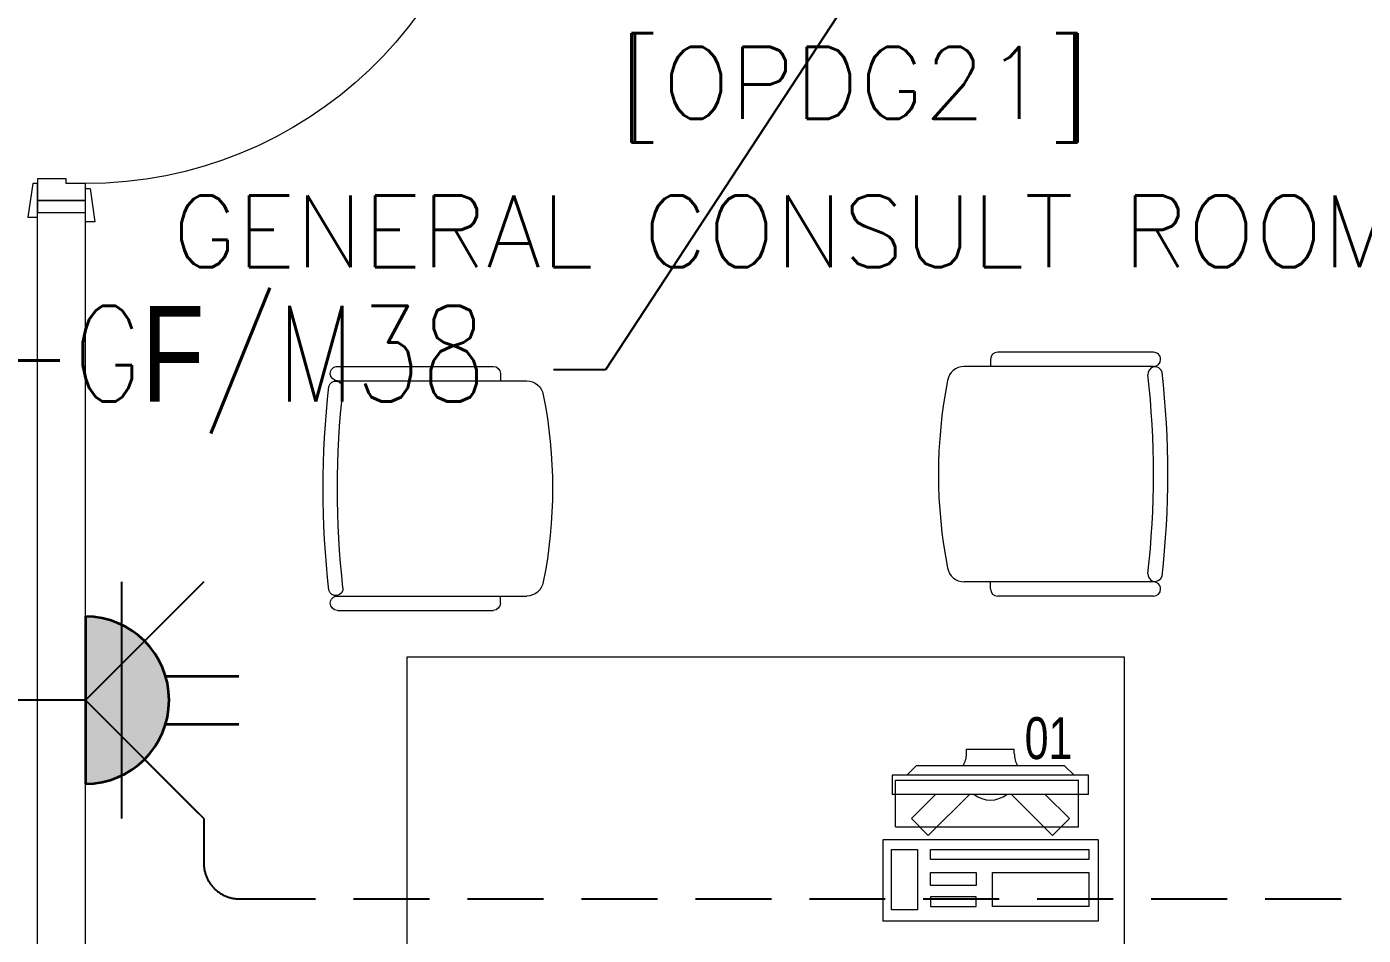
# Model space of a CAD drawing. Header units: inches. Extents: x -12418 to 57169, y -29325 to 19878.
# Drawn here: x 19575 to 22368, y -12649 to -10749 of the extents above; entities that cross this region are included whole.
import ezdxf
from ezdxf import colors
from ezdxf.entities.mleader import LeaderData, LeaderLine
from ezdxf.enums import TextEntityAlignment as Align
from ezdxf.math import Vec2, Vec3

# ---------------------------------------------------------------- set-up
doc = ezdxf.new("R2010")
doc.units = ezdxf.units.IN
doc.header["$LTSCALE"] = 25
doc.header["$MEASUREMENT"] = 0
doc.linetypes.add('DASHDOT', pattern=[25.4, 12.7, -6.35, 0, -6.35])
doc.linetypes.add('HIDDEN', pattern=[9.525, 6.35, -3.175])
doc.layers.get('0').update_dxf_attribs({"color": 8})
doc.layers.get('Defpoints').update_dxf_attribs({"color": 8})
for name, color, linetype, lineweight in [('00-Ground Floor$0$72_EGR_BASE_TEXT', 252, 'Continuous', 5), ('00-Ground Floor$0$72_EGR_EQP_TAG', 142, 'Continuous', 5), ('00-Ground Floor$0$LOADING', 253, 'Continuous', 5), ('00-Ground Floor$0$Walls', 251, 'Continuous', 5), ('00-Ground Floor$0$Wooden Joinery', 251, 'Continuous', 5), ('E-LITE-CIRC @ 100', 6, 'Continuous', 25), ('E-LITE-CLNG-CNDT', 6, 'DASHDOT', 35), ('E-LITE-EXIT-NUMB', 6, 'Continuous', 25), ('E-POWR-FLOR-CNDT', 6, 'HIDDEN', 25), ('E-POWR-WALL @ 100', 4, 'Continuous', 35)]:
    doc.layers.add(name, color=color, linetype=linetype, lineweight=lineweight)
doc.styles.add('00-Ground Floor$0$SIMPLEX', font='SIMPLEX.shx', dxfattribs={"height": 150})
doc.styles.add('00-Ground Floor$0$X3G_ENTITY_257CFD', font='swisscl.ttf', dxfattribs={"height": 200})
doc.styles.add('DC_Simplex', font='SIMPLEX.shx', dxfattribs={"width": 0.7})

# ---------------------------------------------------------------- blocks, each defined once
blk = doc.blocks.new('00-Ground Floor$0$A$C72370EFE')
at = {"layer": '00-Ground Floor$0$Wooden Joinery'}
for p, q in [((-0.01, -0.04), (-0.02, -0.04)), ((-0.01, -0.03), (-0.01, -0.07)), ((0, -0.03), (-0.01, -0.03)), ((0.04, -0.03), (0.05, -0.03)), ((0.05, -0.03), (0.05, -0.07)), ((0.05, -0.04), (0.06, -0.04)), ((-0.05, -0.07), (-0.05, -0.16)), ((-0.03, -0.07), (-0.03, -0.16)), ((-0.01, -0.06), (-0.02, -0.06)), ((0, -0.07), (-0.01, -0.07)), ((0.04, -0.07), (0.05, -0.07)), ((0.05, -0.06), (0.06, -0.06)), ((0.07, -0.07), (0.07, -0.16)), ((0.09, -0.07), (0.09, -0.16)), ((-0.01, -0.17), (-0.02, -0.17)), ((-0.01, -0.19), (-0.02, -0.19)), ((-0.01, -0.17), (-0.01, -0.19)), ((0.05, -0.17), (0.06, -0.17)), ((0.05, -0.17), (0.05, -0.19)), ((0.05, -0.19), (0.06, -0.19))]:
    blk.add_line(p, q, dxfattribs=at)
for centre, radius, start, end in [((-0.02, -0.07), 0.03, 90, 180), ((0.06, -0.07), 0.03, 0, 90), ((-0.02, -0.07), 0.01, 90, 180), ((0.06, -0.07), 0.01, 0, 90), ((-0.02, -0.16), 0.03, 180, 270), ((-0.02, -0.16), 0.01, 180, 270), ((0.06, -0.16), 0.01, 270, 0), ((0.06, -0.16), 0.03, 270, 0)]:
    blk.add_arc(centre, radius, start, end, dxfattribs=at)
blk = doc.blocks.new('00-Ground Floor$0$A$C5DAD61B4')
at = {"layer": '00-Ground Floor$0$Wooden Joinery'}
for points in [[(80, 959.1), (80, 969.1), (10, 979.1), (10, 959.1)], [(940, 959.1), (940, 969.1), (1010, 979.1), (1010, 959.1)], [(70, 859.1), (70, 849.1), (0, 839.1), (0, 859.1)], [(120, 859.1), (120, 0), (80, 0), (80, 859.1)], [(950, 859.1), (950, 849.1), (1020, 839.1), (1020, 859.1)]]:
    blk.add_lwpolyline(points, close=True, dxfattribs=at)
for points in [[(45, 859.1), (45, 959.1), (20, 959.1), (20, 859.1), (45, 859.1)], [(45, 859.1), (80, 859.1), (80, 899.1), (90, 899.1), (90, 959.1), (45, 959.1), (45, 859.1)], [(975, 859.1), (940, 859.1), (940, 899.1), (930, 899.1), (930, 959.1), (975, 959.1), (975, 859.1)], [(975, 859.1), (975, 959.1), (1000, 959.1), (1000, 859.1), (975, 859.1)]]:
    blk.add_lwpolyline(points, dxfattribs=at)
blk.add_arc((80, 859.1), 860, 272.666, 0, dxfattribs=at)
at = {"layer": '00-Ground Floor$0$Wooden Joinery', "xscale": 999.9999999998854, "yscale": 999.9999999998854, "zscale": 999.9999999998854, "rotation": 180}
blk.add_blockref('00-Ground Floor$0$A$C72370EFE', (120, 0), dxfattribs=at)
blk = doc.blocks.new('00-Ground Floor$0$GF21016-P')
at = {"layer": '00-Ground Floor$0$LOADING', "extrusion": (-1.24384e-09, -1.20261e-09, -1)}
for p, q in [((0.0128, 0.0179), (0.0128, 0.4136)), ((0.4628, 0.0179), (0.4628, 0.4136)), ((-0.0172, 0.0179), (-0.0172, 0.3435)), ((-0.0022, 0.3585), (0.0128, 0.3585)), ((0.4778, 0.3585), (0.4628, 0.3585)), ((0.4928, 0.0179), (0.4928, 0.3435)), ((0.4778, 0.0029), (0.4778, 0.0029))]:
    blk.add_line(p, q, dxfattribs=at)
for centre, radius, start, end in [((-0.0478, 0.4136), 0.035, 0, 80.6557), ((-0.2378, -0.5362), 1.0036, 78.7568, 101.2432), ((-0.4278, 0.4136), 0.035, 99.3443, 180), ((0.0022, 0.3435), 0.015, 0, 90), ((-0.4778, 0.3435), 0.015, 90, 180), ((-0.0284, 0.0145), 0.015, 284.3864, 95.5209), ((-0.2378, 1.8928), 1.8749, 263.6341, 276.3659), ((-0.4471, 0.0145), 0.015, 84.4791, 255.6136), ((0.0022, 0.0179), 0.015, 270, 0), ((0.0022, 0.0179), 0.015, 180, 270), ((-0.2378, 1.8734), 1.8855, 263.5119, 276.4881), ((-0.4778, 0.0179), 0.015, 270, 0), ((-0.4778, 0.0179), 0.015, 180, 270)]:
    blk.add_arc(centre, radius, start, end, dxfattribs=at)
blk = doc.blocks.new('00-Ground Floor$0$ITCWLS1-P')
at = {"layer": '00-Ground Floor$0$LOADING'}
for p, q in [((-0.17, 0.45), (-0.17, 0)), ((-0.17, 0.45), (0, 0.45)), ((0, 0.45), (0, 0)), ((-0.2651, 0.43, 0), (-0.3051, 0.43, 0)), ((-0.3051, 0.43, 0), (-0.3051, 0.02, 0)), ((-0.2651, 0.43, 0), (-0.2651, 0.02, 0)), ((-0.1496, 0.4305), (-0.1291, 0.4305)), ((-0.1291, 0.4305), (-0.1291, 0.4089)), ((-0.3251, 0.38, 0), (-0.3051, 0.4, 0)), ((-0.197, 0.4094), (-0.295, 0.4094)), ((-0.295, 0.0264), (-0.295, 0.4094)), ((-0.197, 0.0264), (-0.197, 0.4094)), ((-0.3251, 0.38, 0), (-0.3251, 0.07, 0)), ((-0.3503, 0.275), (-0.3596, 0.275)), ((-0.3596, 0.175), (-0.3596, 0.275)), ((-0.3503, 0.175), (-0.3596, 0.175)), ((-0.3251, 0.07, 0), (-0.3051, 0.05, 0)), ((-0.3051, 0.02, 0), (-0.2651, 0.02, 0)), ((-0.197, 0.0264), (-0.295, 0.0264)), ((-0.17, 0), (0, 0))]:
    blk.add_line(p, q, dxfattribs=at)
at = {"layer": '00-Ground Floor$0$LOADING', "extrusion": (2.48281e-10, 3.18408e-10, -1)}
for p, q in [((-0.2651, 0.3395), (-0.2144, 0.3902)), ((-0.1791, 0.3548), (-0.2144, 0.3902)), ((-0.2651, 0.2688), (-0.1791, 0.3548))]:
    blk.add_line(p, q, dxfattribs=at)
at = {"layer": '00-Ground Floor$0$LOADING', "extrusion": (2.48281e-10, -3.18408e-10, -1)}
for p, q in [((-0.2651, 0.1812), (-0.1791, 0.0952)), ((-0.2651, 0.1105), (-0.2144, 0.0598)), ((-0.1791, 0.0952), (-0.2144, 0.0598))]:
    blk.add_line(p, q, dxfattribs=at)
at = {"layer": '00-Ground Floor$0$LOADING'}
for points in [[(-0.1291, 0.4089), (-0.1291, 0.1), (-0.1496, 0.1), (-0.1496, 0.4305)], [(-0.1496, 0.1), (-0.1496, 0.1), (-0.1496, 0.1), (-0.1496, 0.1), (-0.1496, 0.1), (-0.1496, 0.1), (-0.1496, 0.1), (-0.1496, 0.1), (-0.1496, 0.1)], [(-0.1496, 0.1), (-0.1496, 0.1), (-0.1496, 0.1), (-0.1496, 0.1), (-0.1496, 0.1), (-0.1496, 0.1), (-0.1496, 0.1), (-0.1496, 0.1), (-0.1496, 0.1), (-0.1496, 0.1), (-0.1496, 0.1), (-0.1496, 0.1), (-0.1496, 0.1), (-0.1496, 0.1), (-0.1496, 0.1), (-0.1496, 0.1), (-0.1496, 0.1), (-0.1496, 0.1)], [(-0.1496, 0.1), (-0.1496, 0.1), (-0.1496, 0.1), (-0.1496, 0.1), (-0.1496, 0.1), (-0.1496, 0.1), (-0.1496, 0.1), (-0.1496, 0.1), (-0.1496, 0.1), (-0.1496, 0.1)], [(-0.1496, 0.1), (-0.1496, 0.1), (-0.1496, 0.1), (-0.1496, 0.1), (-0.1496, 0.1), (-0.1496, 0.1), (-0.1496, 0.1)], [(-0.1496, 0.1), (-0.1496, 0.1), (-0.1496, 0.1), (-0.1496, 0.1), (-0.1496, 0.1), (-0.1496, 0.1), (-0.1496, 0.1), (-0.1496, 0.1), (-0.1496, 0.1), (-0.1496, 0.1)], [(-0.1496, 0.1), (-0.1496, 0.1), (-0.1496, 0.1), (-0.1496, 0.1), (-0.1496, 0.1), (-0.1496, 0.1), (-0.1496, 0.1), (-0.1496, 0.1), (-0.1496, 0.1), (-0.1496, 0.1), (-0.1496, 0.1), (-0.1496, 0.1), (-0.1496, 0.1), (-0.1496, 0.1), (-0.1496, 0.1)], [(-0.1496, 0.1), (-0.1496, 0.1), (-0.1496, 0.1), (-0.1496, 0.1), (-0.1496, 0.1), (-0.1496, 0.1), (-0.1496, 0.1), (-0.1496, 0.1), (-0.1496, 0.1), (-0.1496, 0.1)], [(-0.1496, 0.1), (-0.1496, 0.1), (-0.1496, 0.1), (-0.1496, 0.1), (-0.1496, 0.1), (-0.1496, 0.1), (-0.1496, 0.1), (-0.1496, 0.1), (-0.1496, 0.1), (-0.1496, 0.1)], [(-0.1496, 0.1), (-0.1496, 0.1), (-0.1496, 0.1), (-0.1496, 0.1), (-0.1496, 0.1), (-0.1496, 0.1), (-0.1496, 0.1), (-0.1496, 0.1), (-0.1496, 0.1), (-0.1496, 0.1), (-0.1496, 0.1), (-0.1496, 0.1), (-0.1496, 0.1), (-0.1496, 0.1), (-0.1496, 0.1), (-0.1496, 0.1), (-0.1496, 0.1), (-0.1496, 0.1), (-0.1496, 0.1), (-0.1496, 0.1), (-0.1496, 0.1), (-0.1496, 0.1), (-0.1496, 0.1), (-0.1496, 0.1), (-0.1496, 0.1), (-0.1496, 0.1), (-0.1496, 0.1), (-0.1496, 0.1), (-0.1496, 0.1), (-0.1496, 0.1), (-0.1496, 0.1), (-0.1496, 0.1), (-0.1496, 0.1), (-0.1496, 0.1), (-0.1496, 0.1), (-0.1496, 0.1), (-0.1496, 0.1), (-0.1496, 0.1), (-0.1496, 0.1), (-0.1496, 0.1), (-0.1496, 0.1), (-0.1496, 0.1), (-0.1496, 0.1), (-0.1496, 0.1), (-0.1496, 0.1), (-0.1496, 0.1), (-0.1496, 0.1), (-0.1496, 0.1), (-0.1496, 0.1), (-0.1496, 0.1), (-0.1496, 0.1), (-0.1496, 0.1), (-0.1496, 0.1), (-0.1496, 0.1)], [(-0.1496, 0.1), (-0.1496, 0.1), (-0.1496, 0.1), (-0.1496, 0.1), (-0.1496, 0.1), (-0.1496, 0.1), (-0.1496, 0.1), (-0.1496, 0.1), (-0.1496, 0.1), (-0.1496, 0.1), (-0.1496, 0.1), (-0.1496, 0.1), (-0.1496, 0.1), (-0.1496, 0.1), (-0.1496, 0.1), (-0.1496, 0.1), (-0.1496, 0.1), (-0.1496, 0.1), (-0.1496, 0.1), (-0.1496, 0.1), (-0.1496, 0.1), (-0.1496, 0.1), (-0.1496, 0.1), (-0.1496, 0.1), (-0.1496, 0.1), (-0.1496, 0.1), (-0.1496, 0.1), (-0.1496, 0.1), (-0.1496, 0.1), (-0.1496, 0.1), (-0.1496, 0.1), (-0.1496, 0.1), (-0.1496, 0.1), (-0.1496, 0.1), (-0.1496, 0.1), (-0.1496, 0.1), (-0.1496, 0.1), (-0.1496, 0.1), (-0.1496, 0.1), (-0.1496, 0.1), (-0.1496, 0.1), (-0.1496, 0.1), (-0.1496, 0.1), (-0.1496, 0.1), (-0.1496, 0.1), (-0.1496, 0.1), (-0.1496, 0.1), (-0.1496, 0.1), (-0.1496, 0.1), (-0.1496, 0.1), (-0.1496, 0.1), (-0.1496, 0.1), (-0.1496, 0.1), (-0.1496, 0.1), (-0.1496, 0.1), (-0.1496, 0.1), (-0.1496, 0.1), (-0.1496, 0.1), (-0.1496, 0.1), (-0.1496, 0.1), (-0.1496, 0.1), (-0.1496, 0.1), (-0.1496, 0.1), (-0.1496, 0.1), (-0.1496, 0.1), (-0.1496, 0.1), (-0.1496, 0.1), (-0.1496, 0.1), (-0.1496, 0.1), (-0.1496, 0.1), (-0.1496, 0.1), (-0.1496, 0.1), (-0.1496, 0.1), (-0.1496, 0.1), (-0.1496, 0.1), (-0.1496, 0.1), (-0.1496, 0.1), (-0.1496, 0.1), (-0.1496, 0.1), (-0.1496, 0.1), (-0.1496, 0.1), (-0.1496, 0.1), (-0.1496, 0.1), (-0.1496, 0.1), (-0.1496, 0.1), (-0.1496, 0.1), (-0.1496, 0.1), (-0.1496, 0.1), (-0.1496, 0.1)], [(-0.1496, 0.1), (-0.1496, 0.1), (-0.1496, 0.1), (-0.1496, 0.1), (-0.1496, 0.1), (-0.1496, 0.1), (-0.1496, 0.1), (-0.1496, 0.1), (-0.1496, 0.1), (-0.1496, 0.1), (-0.1496, 0.1), (-0.1496, 0.1)], [(-0.1496, 0.1), (-0.1496, 0.1), (-0.1496, 0.1), (-0.1496, 0.1), (-0.1496, 0.1), (-0.1496, 0.1), (-0.1496, 0.1)], [(-0.1496, 0.1), (-0.1496, 0.1), (-0.1496, 0.1), (-0.1496, 0.1), (-0.1496, 0.1), (-0.1496, 0.1), (-0.1496, 0.1), (-0.1496, 0.1), (-0.1496, 0.1), (-0.1496, 0.1), (-0.1496, 0.1), (-0.1496, 0.1), (-0.1496, 0.1), (-0.1496, 0.1), (-0.1496, 0.1), (-0.1496, 0.1), (-0.1496, 0.1)], [(-0.1496, 0.1), (-0.1496, 0.1), (-0.1496, 0.1), (-0.1496, 0.1), (-0.1496, 0.1), (-0.1496, 0.1), (-0.1496, 0.1), (-0.1496, 0.1), (-0.1496, 0.1), (-0.1496, 0.1), (-0.1496, 0.1), (-0.1496, 0.1), (-0.1496, 0.1), (-0.1496, 0.1), (-0.1496, 0.1), (-0.1496, 0.1), (-0.1496, 0.1), (-0.1496, 0.1), (-0.1496, 0.1), (-0.1496, 0.1), (-0.1496, 0.1), (-0.1496, 0.1), (-0.1496, 0.1), (-0.1496, 0.1), (-0.1496, 0.1), (-0.1496, 0.1), (-0.1496, 0.1), (-0.1496, 0.1), (-0.1496, 0.1), (-0.1496, 0.1), (-0.1496, 0.1), (-0.1496, 0.1), (-0.1496, 0.1), (-0.1496, 0.1), (-0.1496, 0.1), (-0.1496, 0.1), (-0.1496, 0.1), (-0.1496, 0.1), (-0.1496, 0.1), (-0.1496, 0.1), (-0.1496, 0.1), (-0.1496, 0.1), (-0.1496, 0.1), (-0.1496, 0.1), (-0.1496, 0.1), (-0.1496, 0.1), (-0.1496, 0.1), (-0.1496, 0.1), (-0.1496, 0.1), (-0.1496, 0.1), (-0.1496, 0.1), (-0.1496, 0.1), (-0.1496, 0.1), (-0.1496, 0.1), (-0.1496, 0.1), (-0.1496, 0.1), (-0.1496, 0.1), (-0.1496, 0.1), (-0.1496, 0.1), (-0.1496, 0.1), (-0.1496, 0.1), (-0.1496, 0.1), (-0.1496, 0.1), (-0.1496, 0.1), (-0.1496, 0.1), (-0.1496, 0.1), (-0.1496, 0.1), (-0.1496, 0.1), (-0.1496, 0.1), (-0.1496, 0.1), (-0.1496, 0.1), (-0.1496, 0.1), (-0.1496, 0.1), (-0.1496, 0.1), (-0.1496, 0.1), (-0.1496, 0.1), (-0.1496, 0.1), (-0.1496, 0.1), (-0.1496, 0.1), (-0.1496, 0.1), (-0.1496, 0.1), (-0.1496, 0.1), (-0.1496, 0.1), (-0.1496, 0.1), (-0.1496, 0.1), (-0.1496, 0.1), (-0.1496, 0.1), (-0.1496, 0.1), (-0.1496, 0.1), (-0.1496, 0.1), (-0.1496, 0.1), (-0.1496, 0.1), (-0.1496, 0.1), (-0.1496, 0.1), (-0.1496, 0.1), (-0.1496, 0.1), (-0.1496, 0.1), (-0.1496, 0.1), (-0.1496, 0.1), (-0.1496, 0.1), (-0.1496, 0.1), (-0.1496, 0.1), (-0.1496, 0.1), (-0.1496, 0.1), (-0.1496, 0.1), (-0.1496, 0.1), (-0.1496, 0.1), (-0.1496, 0.1), (-0.1496, 0.1), (-0.1496, 0.1), (-0.1496, 0.1)], [(-0.1496, 0.1), (-0.1496, 0.1), (-0.1496, 0.1), (-0.1496, 0.1), (-0.1496, 0.1), (-0.1496, 0.1), (-0.1496, 0.1), (-0.1496, 0.1)]]:
    blk.add_lwpolyline(points, dxfattribs=at)
for points in [[(-0.1019, 0.4305), (-0.0304, 0.4305), (-0.0304, 0.2294), (-0.1019, 0.2294)], [(-0.1019, 0.1954), (-0.0747, 0.1954), (-0.0747, 0.1), (-0.1019, 0.1)], [(-0.0304, 0.1954), (-0.0508, 0.1954), (-0.0508, 0.1), (-0.0304, 0.1)], [(-0.1496, 0.1), (-0.1496, 0.1), (-0.1496, 0.1), (-0.1496, 0.1), (-0.1496, 0.1), (-0.1496, 0.1), (-0.1496, 0.1), (-0.1496, 0.1), (-0.1496, 0.1), (-0.1496, 0.1), (-0.1496, 0.1), (-0.1496, 0.1), (-0.1496, 0.1), (-0.1496, 0.1), (-0.1496, 0.1), (-0.1496, 0.1), (-0.1496, 0.1), (-0.1496, 0.1), (-0.1496, 0.1), (-0.1496, 0.1), (-0.1496, 0.1), (-0.1496, 0.1), (-0.1496, 0.1), (-0.1496, 0.1), (-0.1496, 0.1), (-0.1496, 0.1), (-0.1496, 0.1), (-0.1496, 0.1), (-0.1496, 0.1), (-0.1496, 0.1), (-0.1496, 0.1), (-0.1496, 0.1), (-0.1496, 0.1), (-0.1496, 0.1), (-0.1496, 0.1), (-0.1496, 0.1), (-0.1496, 0.1), (-0.1496, 0.1), (-0.1496, 0.1), (-0.1496, 0.1), (-0.1496, 0.1), (-0.1496, 0.1), (-0.1496, 0.1), (-0.1496, 0.1), (-0.1496, 0.1), (-0.1496, 0.1), (-0.1496, 0.1), (-0.1496, 0.1), (-0.1496, 0.1), (-0.1496, 0.1), (-0.1496, 0.1), (-0.1496, 0.1), (-0.1496, 0.1), (-0.1496, 0.1), (-0.1496, 0.1), (-0.1496, 0.1), (-0.1496, 0.1), (-0.1496, 0.1), (-0.1496, 0.1), (-0.1496, 0.1), (-0.1496, 0.1), (-0.1496, 0.1), (-0.1496, 0.1), (-0.1496, 0.1), (-0.1496, 0.1), (-0.1496, 0.1), (-0.1496, 0.1), (-0.1496, 0.1), (-0.1496, 0.1), (-0.1496, 0.1), (-0.1496, 0.1), (-0.1496, 0.1), (-0.1496, 0.1), (-0.1496, 0.1), (-0.1496, 0.1), (-0.1496, 0.1), (-0.1496, 0.1), (-0.1496, 0.1), (-0.1496, 0.1), (-0.1496, 0.1), (-0.1496, 0.1), (-0.1496, 0.1), (-0.1496, 0.1), (-0.1496, 0.1), (-0.1496, 0.1), (-0.1496, 0.1), (-0.1496, 0.1), (-0.1496, 0.1), (-0.1496, 0.1), (-0.1496, 0.1), (-0.1496, 0.1), (-0.1496, 0.1), (-0.1496, 0.1), (-0.1496, 0.1), (-0.1496, 0.1), (-0.1496, 0.1), (-0.1496, 0.1), (-0.1496, 0.1), (-0.1496, 0.1), (-0.1496, 0.1), (-0.1496, 0.1), (-0.1496, 0.1), (-0.1496, 0.1), (-0.1496, 0.1), (-0.1496, 0.1), (-0.1496, 0.1), (-0.1496, 0.1), (-0.1496, 0.1), (-0.1496, 0.1), (-0.1496, 0.1), (-0.1496, 0.1), (-0.1496, 0.1), (-0.1496, 0.1), (-0.1496, 0.1), (-0.1496, 0.1), (-0.1496, 0.1), (-0.1496, 0.1), (-0.1496, 0.1), (-0.1496, 0.1), (-0.1496, 0.1), (-0.1496, 0.1), (-0.1496, 0.1), (-0.1496, 0.1), (-0.1496, 0.1), (-0.1496, 0.1), (-0.1496, 0.1), (-0.1496, 0.1), (-0.1496, 0.1), (-0.1496, 0.1), (-0.1496, 0.1), (-0.1496, 0.1), (-0.1496, 0.1), (-0.1496, 0.1), (-0.1496, 0.1), (-0.1496, 0.1), (-0.1496, 0.1), (-0.1496, 0.1), (-0.1496, 0.1), (-0.1496, 0.1), (-0.1496, 0.1), (-0.1496, 0.1), (-0.1496, 0.1), (-0.1496, 0.1), (-0.1496, 0.1), (-0.1496, 0.1), (-0.1496, 0.1), (-0.1496, 0.1), (-0.1496, 0.1), (-0.1496, 0.1), (-0.1496, 0.1), (-0.1496, 0.1), (-0.1496, 0.1), (-0.1496, 0.1), (-0.1496, 0.1), (-0.1496, 0.1), (-0.1496, 0.1), (-0.1496, 0.1), (-0.1496, 0.1), (-0.1496, 0.1), (-0.1496, 0.1), (-0.1496, 0.1), (-0.1496, 0.1), (-0.1496, 0.1), (-0.1496, 0.1), (-0.1496, 0.1), (-0.1496, 0.1), (-0.1496, 0.1), (-0.1496, 0.1), (-0.1496, 0.1), (-0.1496, 0.1), (-0.1496, 0.1), (-0.1496, 0.1), (-0.1496, 0.1), (-0.1496, 0.1), (-0.1496, 0.1), (-0.1496, 0.1), (-0.1496, 0.1), (-0.1496, 0.1), (-0.1496, 0.1), (-0.1496, 0.1), (-0.1496, 0.1), (-0.1496, 0.1), (-0.1496, 0.1), (-0.1496, 0.1), (-0.1496, 0.1), (-0.1496, 0.1), (-0.1496, 0.1), (-0.1496, 0.1), (-0.1496, 0.1), (-0.1496, 0.1), (-0.1496, 0.1), (-0.1496, 0.1), (-0.1496, 0.1), (-0.1496, 0.1), (-0.1496, 0.1), (-0.1496, 0.1), (-0.1496, 0.1), (-0.1496, 0.1), (-0.1496, 0.1), (-0.1496, 0.1), (-0.1496, 0.1), (-0.1496, 0.1), (-0.1496, 0.1), (-0.1496, 0.1), (-0.1496, 0.1), (-0.1496, 0.1), (-0.1496, 0.1), (-0.1496, 0.1), (-0.1496, 0.1), (-0.1496, 0.1), (-0.1496, 0.1), (-0.1496, 0.1), (-0.1496, 0.1), (-0.1496, 0.1), (-0.1496, 0.1), (-0.1496, 0.1), (-0.1496, 0.1), (-0.1496, 0.1), (-0.1496, 0.1), (-0.1496, 0.1), (-0.1496, 0.1), (-0.1496, 0.1), (-0.1496, 0.1), (-0.1496, 0.1), (-0.1496, 0.1), (-0.1496, 0.1), (-0.1496, 0.1), (-0.1496, 0.1), (-0.1496, 0.1), (-0.1496, 0.1), (-0.1496, 0.1), (-0.1496, 0.1), (-0.1496, 0.1), (-0.1496, 0.1), (-0.1496, 0.1), (-0.1496, 0.1), (-0.1496, 0.1), (-0.1496, 0.1), (-0.1496, 0.1), (-0.1496, 0.1), (-0.1496, 0.1), (-0.1496, 0.1), (-0.1496, 0.1), (-0.1496, 0.1), (-0.1496, 0.1), (-0.1496, 0.1), (-0.1496, 0.1), (-0.1496, 0.1), (-0.1496, 0.1), (-0.1496, 0.1), (-0.1496, 0.1), (-0.1496, 0.1), (-0.1496, 0.1), (-0.1496, 0.1), (-0.1496, 0.1), (-0.1496, 0.1), (-0.1496, 0.1), (-0.1496, 0.1), (-0.1496, 0.1), (-0.1496, 0.1), (-0.1496, 0.1), (-0.1496, 0.1), (-0.1496, 0.1), (-0.1496, 0.1), (-0.1496, 0.1), (-0.1496, 0.1), (-0.1496, 0.1), (-0.1496, 0.1), (-0.1496, 0.1), (-0.1496, 0.1), (-0.1496, 0.1), (-0.1496, 0.1), (-0.1496, 0.1), (-0.1496, 0.1), (-0.1496, 0.1), (-0.1496, 0.1), (-0.1496, 0.1)], [(-0.1496, 0.1), (-0.1496, 0.1), (-0.1496, 0.1), (-0.1496, 0.1), (-0.1496, 0.1), (-0.1496, 0.1), (-0.1496, 0.1), (-0.1496, 0.1), (-0.1496, 0.1), (-0.1496, 0.1), (-0.1496, 0.1), (-0.1496, 0.1), (-0.1496, 0.1), (-0.1496, 0.1), (-0.1496, 0.1), (-0.1496, 0.1), (-0.1496, 0.1), (-0.1496, 0.1), (-0.1496, 0.1), (-0.1496, 0.1), (-0.1496, 0.1), (-0.1496, 0.1), (-0.1496, 0.1), (-0.1496, 0.1), (-0.1496, 0.1), (-0.1496, 0.1), (-0.1496, 0.1), (-0.1496, 0.1), (-0.1496, 0.1), (-0.1496, 0.1), (-0.1496, 0.1), (-0.1496, 0.1), (-0.1496, 0.1), (-0.1496, 0.1), (-0.1496, 0.1), (-0.1496, 0.1), (-0.1496, 0.1), (-0.1496, 0.1), (-0.1496, 0.1), (-0.1496, 0.1), (-0.1496, 0.1), (-0.1496, 0.1), (-0.1496, 0.1), (-0.1496, 0.1), (-0.1496, 0.1), (-0.1496, 0.1), (-0.1496, 0.1), (-0.1496, 0.1), (-0.1496, 0.1), (-0.1496, 0.1), (-0.1496, 0.1), (-0.1496, 0.1), (-0.1496, 0.1), (-0.1496, 0.1), (-0.1496, 0.1), (-0.1496, 0.1), (-0.1496, 0.1), (-0.1496, 0.1), (-0.1496, 0.1), (-0.1496, 0.1), (-0.1496, 0.1), (-0.1496, 0.1), (-0.1496, 0.1), (-0.1496, 0.1), (-0.1496, 0.1), (-0.1496, 0.1), (-0.1496, 0.1), (-0.1496, 0.1), (-0.1496, 0.1), (-0.1496, 0.1), (-0.1496, 0.1), (-0.1496, 0.1), (-0.1496, 0.1), (-0.1496, 0.1), (-0.1496, 0.1), (-0.1496, 0.1), (-0.1496, 0.1), (-0.1496, 0.1), (-0.1496, 0.1), (-0.1496, 0.1), (-0.1496, 0.1), (-0.1496, 0.1), (-0.1496, 0.1), (-0.1496, 0.1), (-0.1496, 0.1), (-0.1496, 0.1), (-0.1496, 0.1), (-0.1496, 0.1), (-0.1496, 0.1), (-0.1496, 0.1), (-0.1496, 0.1), (-0.1496, 0.1), (-0.1496, 0.1), (-0.1496, 0.1), (-0.1496, 0.1), (-0.1496, 0.1), (-0.1496, 0.1), (-0.1496, 0.1), (-0.1496, 0.1), (-0.1496, 0.1), (-0.1496, 0.1), (-0.1496, 0.1), (-0.1496, 0.1), (-0.1496, 0.1), (-0.1496, 0.1), (-0.1496, 0.1), (-0.1496, 0.1), (-0.1496, 0.1), (-0.1496, 0.1), (-0.1496, 0.1), (-0.1496, 0.1), (-0.1496, 0.1), (-0.1496, 0.1), (-0.1496, 0.1), (-0.1496, 0.1), (-0.1496, 0.1), (-0.1496, 0.1), (-0.1496, 0.1), (-0.1496, 0.1), (-0.1496, 0.1), (-0.1496, 0.1), (-0.1496, 0.1), (-0.1496, 0.1), (-0.1496, 0.1), (-0.1496, 0.1), (-0.1496, 0.1), (-0.1496, 0.1), (-0.1496, 0.1), (-0.1496, 0.1), (-0.1496, 0.1), (-0.1496, 0.1), (-0.1496, 0.1), (-0.1496, 0.1), (-0.1496, 0.1), (-0.1496, 0.1), (-0.1496, 0.1), (-0.1496, 0.1), (-0.1496, 0.1), (-0.1496, 0.1), (-0.1496, 0.1), (-0.1496, 0.1), (-0.1496, 0.1), (-0.1496, 0.1), (-0.1496, 0.1), (-0.1496, 0.1), (-0.1496, 0.1), (-0.1496, 0.1), (-0.1496, 0.1), (-0.1496, 0.1), (-0.1496, 0.1), (-0.1496, 0.1), (-0.1496, 0.1), (-0.1496, 0.1), (-0.1496, 0.1), (-0.1496, 0.1), (-0.1496, 0.1), (-0.1496, 0.1), (-0.1496, 0.1), (-0.1496, 0.1), (-0.1496, 0.1), (-0.1496, 0.1), (-0.1496, 0.1), (-0.1496, 0.1), (-0.1496, 0.1), (-0.1496, 0.1), (-0.1496, 0.1), (-0.1496, 0.1), (-0.1496, 0.1), (-0.1496, 0.1), (-0.1496, 0.1), (-0.1496, 0.1), (-0.1496, 0.1), (-0.1496, 0.1), (-0.1496, 0.1), (-0.1496, 0.1), (-0.1496, 0.1), (-0.1496, 0.1), (-0.1496, 0.1), (-0.1496, 0.1), (-0.1496, 0.1), (-0.1496, 0.1), (-0.1496, 0.1), (-0.1496, 0.1), (-0.1496, 0.1), (-0.1496, 0.1), (-0.1496, 0.1), (-0.1496, 0.1), (-0.1496, 0.1), (-0.1496, 0.1), (-0.1496, 0.1), (-0.1496, 0.1), (-0.1496, 0.1), (-0.1496, 0.1), (-0.1496, 0.1), (-0.1496, 0.1), (-0.1496, 0.1), (-0.1496, 0.1), (-0.1496, 0.1), (-0.1496, 0.1), (-0.1496, 0.1), (-0.1496, 0.1), (-0.1496, 0.1), (-0.1496, 0.1), (-0.1496, 0.1), (-0.1496, 0.1), (-0.1496, 0.1), (-0.1496, 0.1), (-0.1496, 0.1), (-0.1496, 0.1), (-0.1496, 0.1), (-0.1496, 0.1), (-0.1496, 0.1), (-0.1496, 0.1), (-0.1496, 0.1)], [(-0.1496, 0.1), (-0.1496, 0.1), (-0.1496, 0.1), (-0.1496, 0.1), (-0.1496, 0.1), (-0.1496, 0.1), (-0.1496, 0.1), (-0.1496, 0.1), (-0.1496, 0.1), (-0.1496, 0.1), (-0.1496, 0.1), (-0.1496, 0.1), (-0.1496, 0.1), (-0.1496, 0.1), (-0.1496, 0.1), (-0.1496, 0.1), (-0.1496, 0.1), (-0.1496, 0.1), (-0.1496, 0.1), (-0.1496, 0.1), (-0.1496, 0.1), (-0.1496, 0.1), (-0.1496, 0.1), (-0.1496, 0.1), (-0.1496, 0.1), (-0.1496, 0.1), (-0.1496, 0.1), (-0.1496, 0.1), (-0.1496, 0.1), (-0.1496, 0.1), (-0.1496, 0.1), (-0.1496, 0.1), (-0.1496, 0.1), (-0.1496, 0.1), (-0.1496, 0.1), (-0.1496, 0.1), (-0.1496, 0.1), (-0.1496, 0.1), (-0.1496, 0.1), (-0.1496, 0.1), (-0.1496, 0.1), (-0.1496, 0.1), (-0.1496, 0.1), (-0.1496, 0.1), (-0.1496, 0.1), (-0.1496, 0.1), (-0.1496, 0.1), (-0.1496, 0.1), (-0.1496, 0.1), (-0.1496, 0.1), (-0.1496, 0.1), (-0.1496, 0.1), (-0.1496, 0.1), (-0.1496, 0.1), (-0.1496, 0.1), (-0.1496, 0.1), (-0.1496, 0.1), (-0.1496, 0.1), (-0.1496, 0.1), (-0.1496, 0.1), (-0.1496, 0.1), (-0.1496, 0.1), (-0.1496, 0.1), (-0.1496, 0.1), (-0.1496, 0.1), (-0.1496, 0.1), (-0.1496, 0.1), (-0.1496, 0.1), (-0.1496, 0.1), (-0.1496, 0.1), (-0.1496, 0.1), (-0.1496, 0.1), (-0.1496, 0.1), (-0.1496, 0.1), (-0.1496, 0.1), (-0.1496, 0.1), (-0.1496, 0.1), (-0.1496, 0.1), (-0.1496, 0.1), (-0.1496, 0.1), (-0.1496, 0.1), (-0.1496, 0.1), (-0.1496, 0.1), (-0.1496, 0.1), (-0.1496, 0.1), (-0.1496, 0.1), (-0.1496, 0.1), (-0.1496, 0.1), (-0.1496, 0.1), (-0.1496, 0.1), (-0.1496, 0.1), (-0.1496, 0.1), (-0.1496, 0.1), (-0.1496, 0.1), (-0.1496, 0.1), (-0.1496, 0.1), (-0.1496, 0.1), (-0.1496, 0.1), (-0.1496, 0.1), (-0.1496, 0.1), (-0.1496, 0.1), (-0.1496, 0.1), (-0.1496, 0.1), (-0.1496, 0.1), (-0.1496, 0.1), (-0.1496, 0.1), (-0.1496, 0.1), (-0.1496, 0.1), (-0.1496, 0.1), (-0.1496, 0.1), (-0.1496, 0.1), (-0.1496, 0.1), (-0.1496, 0.1), (-0.1496, 0.1), (-0.1496, 0.1), (-0.1496, 0.1), (-0.1496, 0.1), (-0.1496, 0.1), (-0.1496, 0.1), (-0.1496, 0.1), (-0.1496, 0.1), (-0.1496, 0.1), (-0.1496, 0.1), (-0.1496, 0.1), (-0.1496, 0.1), (-0.1496, 0.1), (-0.1496, 0.1), (-0.1496, 0.1), (-0.1496, 0.1), (-0.1496, 0.1), (-0.1496, 0.1), (-0.1496, 0.1), (-0.1496, 0.1), (-0.1496, 0.1), (-0.1496, 0.1), (-0.1496, 0.1), (-0.1496, 0.1), (-0.1496, 0.1), (-0.1496, 0.1), (-0.1496, 0.1), (-0.1496, 0.1), (-0.1496, 0.1), (-0.1496, 0.1), (-0.1496, 0.1), (-0.1496, 0.1), (-0.1496, 0.1), (-0.1496, 0.1), (-0.1496, 0.1), (-0.1496, 0.1), (-0.1496, 0.1), (-0.1496, 0.1), (-0.1496, 0.1), (-0.1496, 0.1), (-0.1496, 0.1), (-0.1496, 0.1), (-0.1496, 0.1), (-0.1496, 0.1), (-0.1496, 0.1), (-0.1496, 0.1), (-0.1496, 0.1), (-0.1496, 0.1), (-0.1496, 0.1), (-0.1496, 0.1), (-0.1496, 0.1), (-0.1496, 0.1), (-0.1496, 0.1), (-0.1496, 0.1), (-0.1496, 0.1), (-0.1496, 0.1), (-0.1496, 0.1), (-0.1496, 0.1), (-0.1496, 0.1), (-0.1496, 0.1), (-0.1496, 0.1), (-0.1496, 0.1), (-0.1496, 0.1), (-0.1496, 0.1), (-0.1496, 0.1), (-0.1496, 0.1), (-0.1496, 0.1), (-0.1496, 0.1), (-0.1496, 0.1), (-0.1496, 0.1), (-0.1496, 0.1), (-0.1496, 0.1), (-0.1496, 0.1), (-0.1496, 0.1), (-0.1496, 0.1), (-0.1496, 0.1), (-0.1496, 0.1), (-0.1496, 0.1), (-0.1496, 0.1), (-0.1496, 0.1), (-0.1496, 0.1), (-0.1496, 0.1), (-0.1496, 0.1), (-0.1496, 0.1), (-0.1496, 0.1), (-0.1496, 0.1), (-0.1496, 0.1), (-0.1496, 0.1), (-0.1496, 0.1), (-0.1496, 0.1), (-0.1496, 0.1), (-0.1496, 0.1), (-0.1496, 0.1), (-0.1496, 0.1), (-0.1496, 0.1), (-0.1496, 0.1), (-0.1496, 0.1), (-0.1496, 0.1), (-0.1496, 0.1), (-0.1496, 0.1), (-0.1496, 0.1), (-0.1496, 0.1), (-0.1496, 0.1), (-0.1496, 0.1), (-0.1496, 0.1), (-0.1496, 0.1)], [(-0.1496, 0.0727), (-0.0236, 0.0727), (-0.0236, 0.0182), (-0.1496, 0.0182)]]:
    blk.add_lwpolyline(points, close=True, dxfattribs=at)
for centre, radius, start, end in [((-0.3503, 0.325), 0.05, 270, 300.3093), ((-0.3089, 0.225), 0.0556, 321.9431, 38.0569), ((-0.3503, 0.125), 0.05, 59.6907, 90)]:
    blk.add_arc(centre, radius, start, end, dxfattribs=at)
blk = doc.blocks.new('00-Ground Floor')
at = {"layer": '00-Ground Floor$0$LOADING', "elevation": 0}
blk.add_lwpolyline([(21869.7, -12817.4), (21869.7, -12067.4), (20369.7, -12067.4), (20369.7, -12817.4)], close=True, dxfattribs=at)
at = {"layer": '00-Ground Floor$0$Walls'}
for p, q in [((19597.7, -12867.4, 0), (19597.7, -11137.4, 0)), ((19597.7, -11137.4, 0), (19697.7, -11137.4, 0)), ((19697.7, -12797.4, 0), (19697.7, -11137.4, 0))]:
    blk.add_line(p, q, dxfattribs=at)
at = {"layer": '00-Ground Floor$0$LOADING', "extrusion": (-2.24019e-05, -2.67576e-11, 1), "xscale": -1000.000000000004, "yscale": 1000.000000000004, "zscale": -1000.000000000004, "rotation": 90.00002511235276}
blk.add_blockref('00-Ground Floor$0$GF21016-P', (21947.9, -11447, -0.5), dxfattribs=at)
at = {"layer": '00-Ground Floor$0$LOADING', "extrusion": (-1.86519e-05, -4.75185e-05, 1), "xscale": 1000.000000000001, "yscale": 1000.000000000001, "zscale": -1000.000000000001, "rotation": 269.9999749024568}
blk.add_blockref('00-Ground Floor$0$GF21016-P', (20206.7, -11476.7, 0.1), dxfattribs=at)
at = {"layer": '00-Ground Floor$0$LOADING', "extrusion": (1.93991e-16, -8.01373e-06, 1), "xscale": 1000.000000000006, "yscale": 1000.000000000006, "zscale": 1000.000000000006, "rotation": 270}
blk.add_blockref('00-Ground Floor$0$ITCWLS1-P', (21364.2, -12619.3, 0.1), dxfattribs=at)
at = {"layer": '00-Ground Floor$0$Wooden Joinery', "xscale": -1, "rotation": 90}
blk.add_blockref('00-Ground Floor$0$A$C5DAD61B4', (20556.8, -10137.4, 0), dxfattribs=at)
at = {"layer": '00-Ground Floor$0$72_EGR_BASE_TEXT', "char_height": 150, "attachment_point": 2, "style": '00-Ground Floor$0$SIMPLEX'}
for s, insert in [('[OPDG21]', (21305.4, -10791.7, 0)), ('GENERAL CONSULT ROOM (5)', (21364.3, -11102.3))]:
    blk.add_mtext(s, dxfattribs=dict(at, insert=insert))
at = {"layer": '00-Ground Floor$0$72_EGR_EQP_TAG', "insert": (21710.7, -12192.9, 0), "char_height": 87.47, "attachment_point": 2, "style": '00-Ground Floor$0$X3G_ENTITY_257CFD'}
blk.add_mtext('01', dxfattribs=at)
blk = doc.blocks.new('*U15')
h = blk.add_hatch(color=253)
edge = h.paths.add_edge_path()
edge.add_line((0, 1.75), (0, -1.75))
edge.add_arc((0, 0), 1.75, 90, 270, ccw=False)
for p, q in [((-1.677, 0.5), (-3.211, 0.5)), ((-1.677, -0.5), (-3.211, -0.5))]:
    blk.add_line(p, q)
blk.add_lwpolyline([(0, 1.75, 1), (0, -1.75)], format="xyb", close=True)
at = {"layer": 'Defpoints'}
for p, q in [((-2.475, 2.475), (0, 0)), ((-0.758, -2.475), (-0.758, 2.475)), ((-2.475, -2.475), (0, 0))]:
    blk.add_line(p, q, dxfattribs=at)
at = {"layer": 'E-LITE-EXIT-NUMB', "style": 'DC_Simplex', "width": 0.7, "flags": 8}
blk.add_attdef('TYPE', text='', height=2, rotation=360, dxfattribs=at).set_placement((-2.682, 5.238), align=Align.RIGHT)
blk.add_attdef('CIRCUIT', (2.682, 5.238), '', height=2, rotation=360, dxfattribs=at)
blk = doc.blocks.new('ARR0W')
at = {"color": 45}
blk.add_ellipse((0, 0), major_axis=(0.4, 0), ratio=0.4, dxfattribs=at)
at = {"color": 45, "ltscale": 0.5}
blk.add_solid([(-1.4, 0.167), (-0.4, 0), (-1.4, -0.167)], dxfattribs=at)

msp = doc.modelspace()

# ---------------------------------------------------------------- linework, layer by layer
at = {"layer": 'E-POWR-FLOR-CNDT', "elevation": 0}
msp.add_lwpolyline([(19697.7, -12157.2), (19162.9, -12157.2, -0.414214), (19087.9, -12082.2), (19087.9, -3863.1, -0.34921), (19146, -3790), (19849.5, -3675.5)], format="xyb", dxfattribs=at)
at = {"layer": 'E-POWR-FLOR-CNDT'}
msp.add_lwpolyline([(19821.5, -12281), (19945.2, -12404.7), (19945.2, -12497.8, 0.414214), (20020.2, -12572.8), (23602, -12572.8), (23725.8, -12449.1)], format="xyb", dxfattribs=at)

# ---------------------------------------------------------------- block references
at = {"layer": 'E-LITE-CLNG-CNDT'}
msp.add_blockref('00-Ground Floor', (0, 0), dxfattribs=at)
at = {"layer": 'E-POWR-WALL @ 100', "xscale": 100, "yscale": 100, "zscale": 100, "rotation": 180}
msp.add_blockref('*U15', (19697.7, -12157.2, 0), dxfattribs=at)

# ---------------------------------------------------------------- leaders
at = {"layer": 'E-LITE-CIRC @ 100'}
ml = msp.add_multileader_mtext('Standard', dxfattribs=at)
ml.set_content('{\\Fdc_el_romans|c0;\\W0.8;TO\\Fromans|c0; \\Fsimplex|c0;PP-G\\Fdc_el_romans|c0;F\\Fsimplex|c0;/M38}', color=256, style='DC_Simplex')
ml.set_leader_properties()
ml.set_arrow_properties(name='ARR0W')
ml.build(insert=Vec2(0, 0))
ml.multileader.update_dxf_attribs({"dogleg_length": 200, "arrow_head_size": 140, "scale": 100})
ctx = ml.context
ctx.base_point, ctx.scale, ctx.char_height, ctx.arrow_head_size, ctx.landing_gap_size, ctx.plane_origin, ctx.plane_x_axis, ctx.plane_y_axis = Vec3(18506.5, -11466.4, 0), 100, 200, 140, 140, Vec3(29964.8, -6612.7, 0), Vec3(1, -0.000001, 0), Vec3(0.000001, 1, 0)
ctx.text_align_type = 2
notes = []
notes.append((ctx, [(1, (1, 1, 0), (20784.8, -11466.4, 0), (-1, 0.000001, 0), 108.8, [(0, [(21773.6, -9957.4, 0)], 0, [])])]))
ctx.mtext.insert, ctx.mtext.text_direction, ctx.mtext.rotation, ctx.mtext.alignment, ctx.mtext.flow_direction = Vec3(20536, -11333.1, 0), Vec3(1, -0.000001, 0), 6.283185, 3, 5
for ctx, leaders in notes:
    for number, flags, end, landing, length, lines in leaders:
        leader = LeaderData()
        leader.index, (leader.has_last_leader_line, leader.has_dogleg_vector, leader.attachment_direction) = number, flags
        leader.last_leader_point, leader.dogleg_vector, leader.dogleg_length = Vec3(end), Vec3(landing), length
        for number, points, colour, breaks in lines:
            line = LeaderLine()
            line.index, line.vertices, line.color, line.breaks = number, Vec3.list(points), colors.encode_raw_color(colour), breaks
            leader.lines.append(line)
        ctx.leaders.append(leader)

doc.saveas('drawing.dxf')
